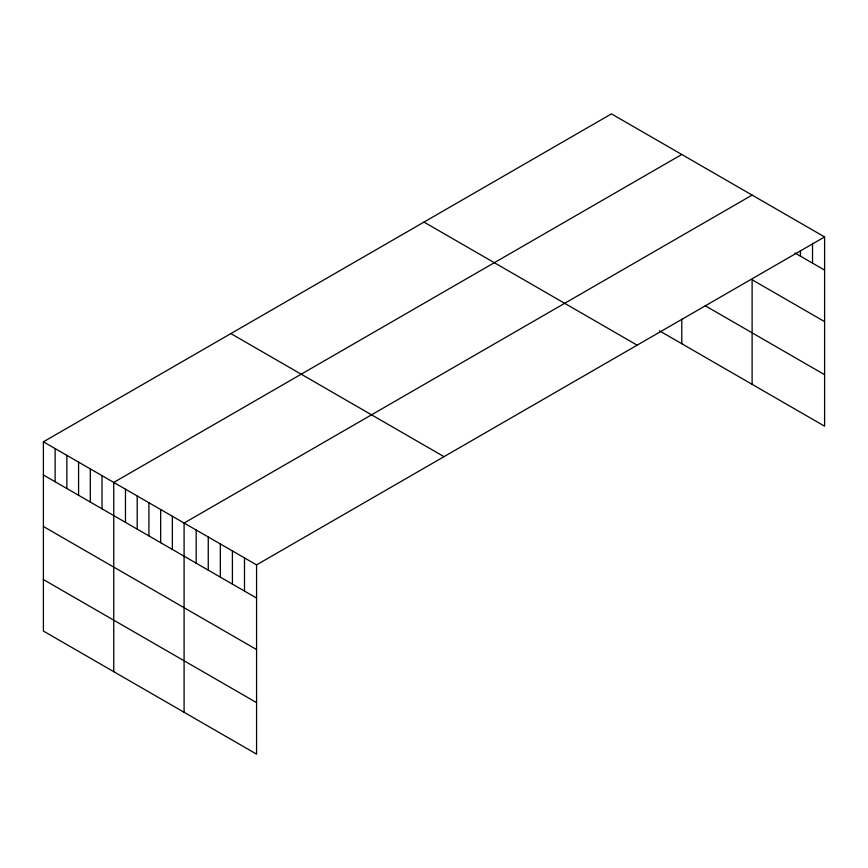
<?xml version="1.0" encoding="UTF-8"?>
<svg xmlns="http://www.w3.org/2000/svg" width="868" height="868" viewBox="0 0 868 868"><rect width="100%" height="100%" fill="white"/><g stroke="black" fill="none" stroke-linecap="round" stroke-linejoin="round"><path stroke-width="1.3" d="M824.6 236.942L256.57 564.884L256.57 754.129L43.4 631.058L43.4 441.812L611.43 113.871L824.6 236.942L824.6 426.188L659.506 330.86M681.781 154.482L113.741 482.434L113.741 671.68M752.122 195.094L184.092 523.046L184.092 712.292M794.947 252.989L824.6 270.111M824.6 321.616L752.122 279.767L752.122 384.34M705.228 305.753L824.6 374.683M423.985 222.089L637.145 345.16M230.855 333.594L444.015 456.666M43.4 441.812L256.57 564.884M43.4 474.98L256.57 598.052M43.4 526.485L256.57 649.557M43.4 579.553L256.57 702.624M812.524 243.235L812.524 263.134M800.437 250.852L800.437 256.158M681.781 319.261L681.781 343.728M244.494 557.918L244.494 591.086M232.407 550.941L232.407 584.11M220.331 543.965L220.331 577.133M208.255 536.988L208.255 570.157M196.168 530.023L196.168 563.191M172.363 516.276L172.363 549.444M160.645 509.505L160.645 542.674M148.916 502.735L148.916 535.903M137.198 495.964L137.198 529.133M125.469 489.194L125.469 522.362M102.023 475.664L102.023 508.832M90.294 468.894L90.294 502.062M78.576 462.123L78.576 495.292M66.847 455.353L66.847 488.521M55.129 448.582L55.129 481.751"/></g></svg>
